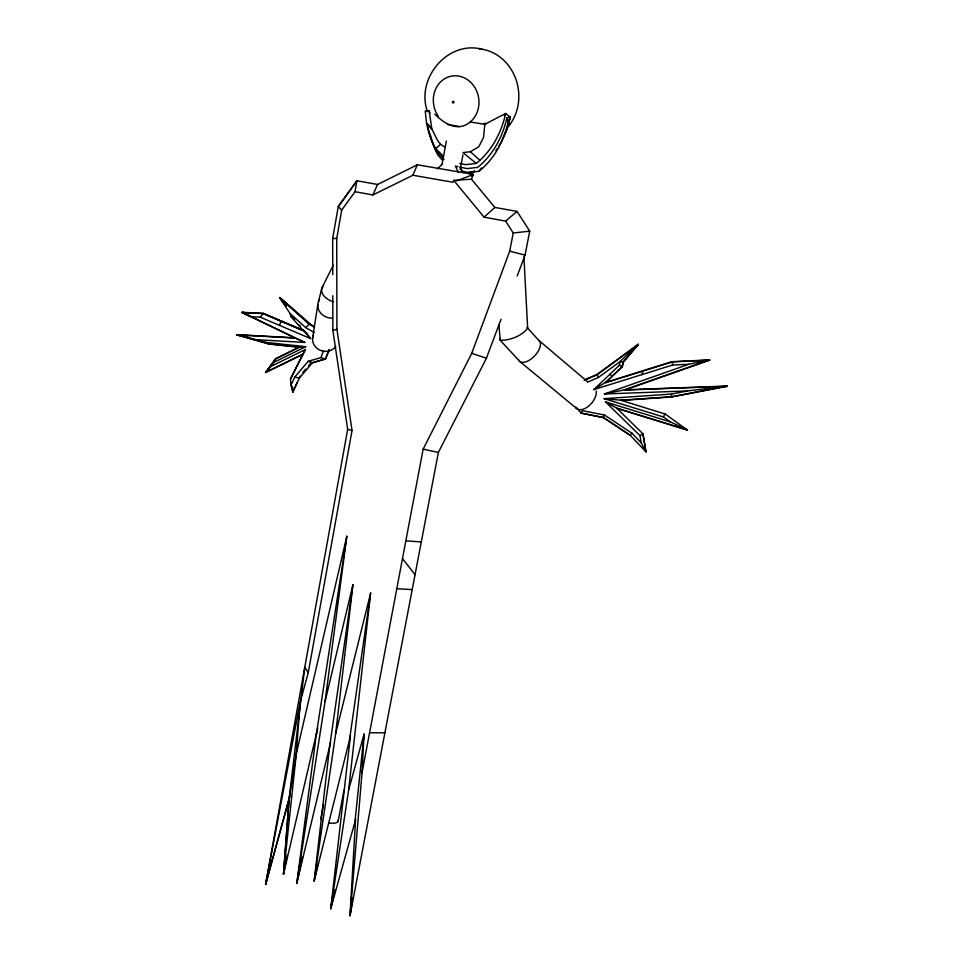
<?xml version="1.0" encoding="UTF-8"?>
<svg xmlns="http://www.w3.org/2000/svg" width="964" height="964" viewBox="0 0 964 964"><rect width="100%" height="100%" fill="white"/><g stroke="black" fill="none" stroke-linecap="round" stroke-linejoin="round"><path stroke-width="1.45" d="M355.596 818.99L349.992 915.8L438.367 452.453L486.446 358.198M352.764 897.966L350.028 915.776L362.042 772.658L364.079 734.074L348.643 789.853L330.748 908.642L354.957 821.918M330.604 742.304L296.767 883.458L316.457 733.52L283.476 874.288L289.079 799.048L304.781 667.148L308.251 672.643L300.141 702.358L265.606 884.434L289.863 796.204M287.248 855.116L283.512 874.276L289.116 799.023L296.285 753.896L346.823 536.213L325.061 701.527L296.767 883.458L302.407 857.068M300.141 702.358L296.285 753.896L283.476 874.288M484.928 123.018L483.567 137.43L478.819 146.733L470.312 151.734L462.973 152.601L476.324 163.434L479.964 160.301A92.255 81.072 79.3 0 0 496.062 139.443L499.111 133.345A92.255 81.072 79.3 0 0 505.582 113.487L510.281 117.042L507.426 128.055L500.822 142.684A91.351 80.458 79.2 0 1 498.798 146.142M354.933 821.943L364.079 734.074M330.748 908.642L350.474 735.436M348.643 789.853L370.61 593.077L335.653 733.761L314.144 881.072L349.534 739.822M335.653 733.761L352.92 584.762L325.061 701.527M352.92 584.762L329.652 746.714L314.144 881.072L317.939 863.515M349.51 739.846L370.61 593.077M346.823 536.213L316.144 735.665L317.698 728.314M312.553 338.484L317.783 304.769M308.251 672.643L352.041 430.438L336.918 329.278L336.737 238.433L341.714 210.068L355.029 191.703L356.897 180.762L377.611 184.473L417.34 164.784M332.761 274.668L332.652 238.53L338.268 206.561L356.897 180.762M265.606 884.434L347.679 429.342L332.857 330.375L332.773 295.743M320.976 817.978L323.434 804.675M441.982 164.663L446.368 141.009M338.159 821.208L343.967 790.179M460.177 169.628L462.937 154.855M362.042 772.658L423.16 449.152L471.721 353.366L509.703 251.17L513.234 232.999L505.618 221.105L484.073 217.177L453.719 180.364L452.972 182.256L412.893 175.243L372.899 194.957L355.029 191.703M517.198 275.993L525.043 255.099L529.73 231.155L517.029 211.417L494.833 207.429L471.456 179.184L453.719 180.364M593.776 389.625L605.44 382.479L672.029 361.681L709.516 359.909L688.862 364.259L672.667 365.019L593.776 389.625L619.322 365.284L620.093 361.56L638.144 344.293L596.969 374.466L585.269 379.539M605.44 382.479L622.178 366.549L623.118 362.03L638.144 344.293M289.766 796.107L265.63 884.422L271.752 859.695M330.773 908.618L335.183 889.615M318.445 301.744L321.856 288.055L333.243 265.281M503.847 136.647A91.17 80.313 79.2 0 0 510.281 117.042L506.859 117.716A91.833 80.783 79.1 0 1 500.4 137.466L497.364 143.528A91.833 80.783 79.1 0 1 481.301 164.266L477.674 167.387L467.022 168.58L459.828 167.097M523.922 256.966L527.657 328.182C521.717 336.038 509.992 340.509 500.22 340.28L498.906 324.579M499.701 339.497L500.135 338.34M641.759 374.659L643.241 370.67M501.051 319.192L486.422 358.198L471.721 353.366M279.512 325.374L281.09 321.169M300.25 376.117L292.767 392.155L290.971 385.214L294.767 377.044L308.203 361.295L320.928 357.584L323.518 350.763M308.203 361.295L312.444 362.826L325.483 359.054L329.037 349.739M329.182 349.86L325.567 358.837L312.529 362.621L299.358 378.093L294.767 377.044M471.456 179.184L473.396 174.436L417.304 164.772L412.893 175.243M640.024 435.668L642.868 433.716L645.832 451.622L641.205 442.838L640.024 435.668L605.525 401.904L616.755 408.146L687.308 429.908L670.39 421.895L663.557 416.99L664.895 413.797L687.501 430.149L616.948 408.387M461.238 171.002L468.408 172.496L479.024 171.303L482.639 168.206A91.423 80.494 78.8 0 0 498.653 147.588L501.69 141.563A91.423 80.494 78.8 0 0 508.124 121.91L510.281 117.042M372.899 194.957L377.587 184.461M290.971 385.214L290.489 378.973L302.937 354.162L265.654 372.297L275.716 358.704L299.214 347.088L294.9 346.63M292.839 391.95L297.069 382.901M604.524 415.038L582.473 410.64L580.931 412.978L603.38 417.472L604.524 415.038L632.083 433.294L641.205 442.838M290.489 378.973L305.419 349.546L270.8 366.489L265.582 372.502L302.865 354.378L305.419 349.546M273.884 362.331L275.644 358.897L299.129 347.305L305.709 346.678L273.884 362.331L270.8 366.489M504.305 115.885L505.582 113.487L484.808 124.32L470.203 121.982C457.852 132.405 444.043 123.525 434.848 114.162M507.691 125.826L508.908 123.537L510.161 124.211M427.088 123.874C435.511 129.766 434.8 143.479 445.38 146.95M356.933 180.762L338.268 206.561L341.714 210.068M323.157 286.248C317.831 292.996 327.254 300.322 333.484 301.672M479.024 171.303L481.506 167.881M265.582 372.502L275.644 358.897M263.124 313.577L242.06 312.517L251.11 316.698L260.268 317.18L263.124 313.577L305.431 331.459M584.172 380.346L597.162 374.707L638.337 344.534L623.31 362.271L622.37 366.778L605.633 382.72L672.221 361.922L709.709 360.15L624.612 390.071L727.193 386.299L671.908 396.951L621.009 400.458M302.804 372.502L305.696 369.14M308.576 365.766L311.468 362.392M471.565 176.352L473.396 174.436L456.454 180.919M309.251 324.205L279.729 297.743L290.056 313.553L305.684 327.603L309.251 324.205L314.397 327.121M635.156 347.486L638.337 344.534M603.38 417.472L630.058 435.15L632.083 433.294M484.073 217.177L494.833 207.429M443.488 156.397L435.728 148.564L440.62 144.323M505.618 221.105L517.029 211.417M471.999 172.038L469.721 173.809L473.42 171.399M587.558 382.142L598.415 377.442L620.093 361.56L623.118 362.03M265.654 372.297L269.028 369.887M435.728 148.564L434.885 147.118A75.18 67.805 79.9 0 1 426.606 123.5L428.04 124.91M471.215 173.243L474.878 171.146L468.408 172.496M604.428 393.975L624.419 389.83L727.001 386.058L687.525 390.938L604.428 393.975L688.862 364.259M624.419 389.83L709.516 359.909M332.857 330.375L336.918 329.278M663.557 416.99L604.175 398.686L671.462 394.047L687.525 390.938M604.175 398.686L620.816 400.217L671.715 396.722L727.001 386.058M704.106 361.163L709.709 360.15M476.324 163.434L465.624 164.651L459.852 163.458M513.234 232.999L529.706 231.143M718.349 387.227L727.193 386.299M430.016 113.378L429.125 110.703L425.22 110.944L426.606 123.5M332.652 238.53L336.737 238.433M369.574 732.773L384.877 732.821M304.781 342.449L295.285 338.063L236.807 334.87L256.171 339.677L304.781 342.449L242.121 312.3L263.196 313.372L304.166 330.688M292.032 346.317L269.077 343.835L236.867 334.665L295.358 337.846M396.794 588.715L412.194 589.582M405.844 540.816L421.268 541.961M256.171 339.677L265.666 342.377L305.709 346.678M236.807 334.87L269.004 344.04L299.129 347.305M236.867 334.665L248.182 335.942M483.542 123.922L485.772 124.248M242.121 312.3L244.88 312.734M481.88 49.164C447.272 40.283 415.412 79.132 427.558 111.8M447.682 124.489L459.346 126.597M423.16 449.152L438.331 452.453M347.643 429.342L352.041 430.438M509.703 251.17L525.019 255.099M290.056 313.553L291.128 316.867L292.791 317.313L294.683 319.433M457.972 166.772L455.442 166.001A101.244 92.411 -67.9 0 0 458.37 172.375M620.816 400.217L665.088 414.038M605.525 401.904L670.39 421.895M320.928 357.584L325.483 359.054M287.055 323.808L301.889 330.086M260.268 317.18L310.516 338.557L306.287 332.652M619.322 365.284L622.178 366.549M298.201 324.772L300.358 325.784M242.06 312.517L295.285 338.063M265.666 342.377L269.004 344.04M281.163 320.964L285.706 323.241L263.196 313.372M682.211 427.413L687.501 430.149M279.801 297.539L309.324 323.988L311.902 325.422L279.801 297.539L286.127 305.913M309.324 323.988L314.481 326.904M305.684 327.603L314.336 332.508M630.251 435.379L603.572 417.701L581.123 413.219L576.508 407.579M576.87 408.7L519.873 361.548L500.22 340.28M527.657 328.182L527.067 327.435L538.768 340.352L587.438 381.599M609.935 374.225L612.116 376.117M470.312 151.734L479.964 160.301M616.755 408.146L643.06 433.945L646.025 451.851L630.058 435.15M443.994 159.373L436.391 151.095A74.831 67.564 79.6 0 1 428.149 127.573L428.124 127.405M442.572 160.373L437.885 155.047A74.493 67.311 79.2 0 1 430.173 134.08M426.582 123.32L431.836 129.031L429.125 110.703M291.128 316.867L310.516 338.557M402.482 558.614L415.038 574.64M279.729 297.743L286.055 306.118M596.969 374.466L598.415 377.442M644.844 449.405L646.025 451.851M506.859 117.716L508.124 121.91M672.029 361.681L672.667 365.019M671.462 394.047L671.715 396.722M292.345 386.492L292.767 392.155M438.271 116.246A25.57 22.738 79.4 0 1 441.994 80.615A25.57 22.738 79.4 0 1 474.119 86.374A25.57 22.738 79.4 0 1 470.203 121.982M442.524 163.796A99.449 87.76 -75.5 0 1 437.403 168.772M462.792 172.628A100.364 91.701 -67.6 0 1 460.503 167.555M332.676 318.12A13.424 11.845 14.8 0 1 320.06 312.288A13.424 11.845 14.8 0 1 319.361 299.876M335.809 346.462A12.737 11.688 12.2 0 1 319.65 350.016A12.737 11.688 12.2 0 1 313.204 335.496M538.756 340.364A14.207 7.206 -46.3 0 1 533.96 356.584A14.207 7.206 -46.3 0 1 518.704 360.066M596.282 391.107A13.773 7.893 -49.6 0 1 588.136 406.495A13.773 7.893 -49.6 0 1 575.544 407.097M479.156 48.827A46.188 41.356 80.7 0 1 515.535 78.241A46.188 41.356 80.7 0 1 508.438 126.453M497.376 148.396A91.351 80.458 79.2 0 1 495.882 150.577M338.039 820.304A8.748 3.35 10.3 0 1 328.832 822.882M321.735 819.834A8.748 3.35 10.3 0 1 321.458 817.195M452.441 101.786C453.068 105.727 455.442 99.641 452.441 101.786"/></g></svg>
